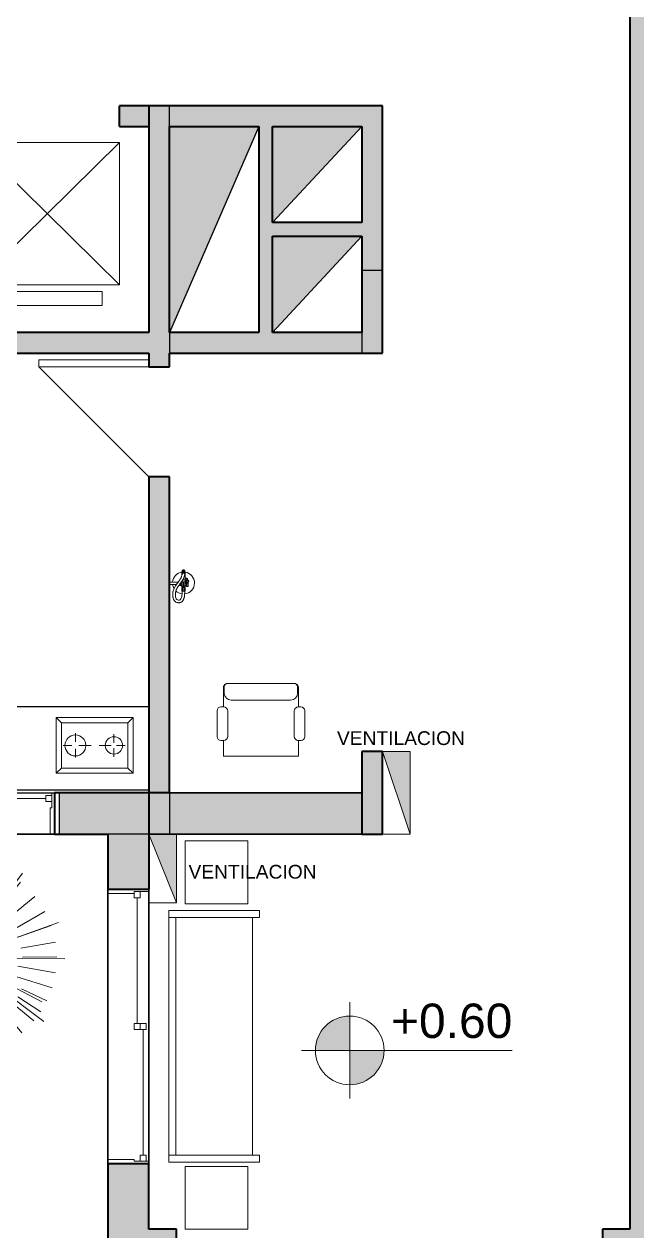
# Model space of a CAD drawing. Header units: metres. Extents: x 42 to 294, y -52 to 32.
# Drawn here: x 64.58 to 69.03, y 10.93 to 19.71 of the extents above; entities that cross this region are included whole.
import ezdxf

# ---------------------------------------------------------------- set-up
doc = ezdxf.new("R2010")
doc.units = ezdxf.units.M
doc.header["$LTSCALE"] = 0.15
doc.linetypes.add('Dash dot dot', pattern=[0.03, 0.012, -0.006, 0, -0.006, 0, -0.006])
doc.layers.get('0').update_dxf_attribs({"lineweight": 20})
for name, color, linetype, lineweight in [('A-DETLGEM', 3, 'Continuous', 9), ('A-DOORSYM', 1, 'Continuous', 9), ('A-FLORCAM', 3, 'Continuous', 9), ('A-GLAZIDM', 6, 'Continuous', 9), ('A-WALL', 2, 'Continuous', 30), ('F-AFFFEQM', 6, 'Continuous', 9), ('I-DETLFUM', 2, 'Continuous', 9), ('L-PLNTBEM', 3, 'Continuous', 9), ('VENTILACIONES', 4, 'Continuous', 9)]:
    doc.layers.add(name, color=color, linetype=linetype, lineweight=lineweight)
doc.layers.add('Hatch', color=8, linetype='Continuous')
doc.layers.add('MUROS', color=11, linetype='Continuous')
doc.styles.get("Standard").update_dxf_attribs({"font": 'arial.ttf', "height": 0.15})

# ---------------------------------------------------------------- blocks, each defined once
blk = doc.blocks.new('Deslizante con cubrejuntas - 2000 x 1200mm-44-01 PBaja')
at = {"layer": 'A-GLAZIDM', "lineweight": 13}
for p, q in [((-1, 0.15), (-0.98095, 0.15)), ((-0.98095, 0.15), (-0.98095, 0.04205)), ((-0.022225, 0.13095), (-0.022225, 0.04205)), ((0.022225, 0.13095), (-0.022225, 0.13095)), ((0.022225, 0.04205), (0.022225, 0.13095)), ((0.022225, 0.108725), (0.9365, 0.108725)), ((0.9365, 0.13095), (0.9365, 0.0865)), ((0.98095, 0.13095), (0.9365, 0.13095)), ((0.98095, 0.15), (0.98095, 0.04205)), ((1, 0.15), (0.98095, 0.15)), ((1, -0.15), (1, 0.15)), ((-0.9365, 0.0865), (-0.98095, 0.0865)), ((-0.98095, 0.04205), (-0.96825, 0.04205)), ((-0.96825, 0.04205), (-0.9365, 0.04205)), ((-0.96825, 0.04205), (-0.96825, -0.15)), ((-0.9365, 0.04205), (-0.9365, 0.0865)), ((-0.022225, 0.064275), (-0.9365, 0.064275)), ((0.022225, 0.0865), (-0.022225, 0.0865)), ((-0.022225, 0.04205), (0.022225, 0.04205)), ((0.9365, 0.0865), (0.98095, 0.0865)), ((0.96825, 0.04205), (0.96825, -0.15)), ((0.98095, 0.04205), (0.96825, 0.04205)), ((-0.96825, -0.15), (-1, -0.15)), ((0.96825, -0.15), (1, -0.15))]:
    blk.add_line(p, q, dxfattribs=at)
blk = doc.blocks.new('RPC Arbusto - Hibisco - 1_5 metros-88-01 PBaja')
at = {"layer": 'L-PLNTBEM'}
for p, q in [((-0.0749, 0.7072), (-0.0513, 0.4819)), ((0, 0), (0.1506, 0.755)), ((0.0749, 0.7072), (0.0513, 0.4819)), ((0, 0), (-0.3215, 0.6995)), ((-0.307, 0.6415), (-0.1996, 0.4173)), ((-0.2022, 0.6818), (-0.1421, 0.4575)), ((0.2022, 0.6818), (0.1421, 0.4575)), ((0.307, 0.6415), (0.1996, 0.4173)), ((0, 0), (-0.4759, 0.6052)), ((-0.4147, 0.5778), (-0.2685, 0.369)), ((0, 0), (0.4853, 0.5977)), ((0.4147, 0.5778), (0.2685, 0.369)), ((-0.4969, 0.5089), (-0.322, 0.3316)), ((0.4969, 0.5089), (0.322, 0.3316)), ((-0.5726, 0.4218), (-0.3438, 0.2615)), ((0.5726, 0.4218), (0.3438, 0.2615)), ((-0.6319, 0.3263), (-0.3879, 0.1984)), ((0.6319, 0.3263), (0.3879, 0.1984)), ((-0.6721, 0.2327), (-0.4811, 0.1632)), ((-0.6721, 0.2327), (0.0107, 0.004)), ((0, 0), (0.7358, 0.2266)), ((0.6721, 0.2327), (0.4811, 0.1632)), ((-0.6964, 0.1444), (-0.5024, 0.1047)), ((0.6964, 0.1444), (0.5024, 0.1047)), ((0, 0), (-0.762, -0.1098)), ((-0.7086, 0.0609), (-0.515, 0.0429)), ((0, 0), (-0.6517, -0.2007)), ((0, 0), (-0.5492, -0.5395)), ((0, 0), (-0.3295, -0.6958)), ((0, 0), (0.3017, -0.6562)), ((0, 0), (0.1098, -0.762)), ((0, 0), (0.4067, -0.6537)), ((0, 0), (0.6547, -0.405)), ((0.7086, 0.0609), (0.515, 0.0429)), ((-0.7086, -0.0609), (-0.515, -0.0429)), ((0.1135, -0.038), (0.5081, -0.1702)), ((0.7086, -0.0609), (0.515, -0.0429)), ((-0.6964, -0.1444), (-0.5024, -0.1047)), ((-0.6721, -0.2327), (-0.4811, -0.1632)), ((0.6721, -0.2327), (0.4811, -0.1632)), ((0.7291, -0.2473), (0.4811, -0.1632)), ((0.6964, -0.1444), (0.5024, -0.1047)), ((-0.6319, -0.3263), (-0.3879, -0.1984)), ((-0.5726, -0.4218), (-0.3438, -0.2615)), ((0.5726, -0.4218), (0.3438, -0.2615)), ((0.6319, -0.3263), (0.3879, -0.1984)), ((-0.4969, -0.5089), (-0.322, -0.3316)), ((0.4969, -0.5089), (0.322, -0.3316)), ((-0.4147, -0.5778), (-0.2685, -0.369)), ((-0.307, -0.6415), (-0.1996, -0.4173)), ((-0.307, -0.6415), (-0.1996, -0.4173)), ((0.307, -0.6415), (0.1996, -0.4173)), ((0.4147, -0.5778), (0.2685, -0.369)), ((-0.2022, -0.6818), (-0.1421, -0.4575)), ((-0.0749, -0.7072), (-0.0513, -0.4819)), ((0.0749, -0.7072), (0.0513, -0.4819)), ((0.2022, -0.6818), (0.1421, -0.4575))]:
    blk.add_line(p, q, dxfattribs=at)
for start, end in [(360, 180), (180, 360)]:
    blk.add_arc((0, 0), 0.0508, start, end, dxfattribs=at)
blk = doc.blocks.new('Puerta de 1 hoja - 80 x 210 cm-74-01 PBaja')
at = {"layer": 'A-DOORSYM', "lineweight": 13}
for p, q in [((0.6669, 0.875), (-0.1331, 0.075)), ((0.6669, 0.875), (-0.1331, 0.075)), ((0.6669, 0.075), (0.6669, 0.875))]:
    blk.add_line(p, q, dxfattribs=at)
blk = doc.blocks.new('Sofá - 1830 mm-130-01 PBaja')
at = {"layer": 'I-DETLFUM'}
for p, q in [((-0.8446, -0.184), (-0.8446, 0.4764)), ((-0.8446, 0.4764), (-0.7938, 0.4764)), ((-0.7938, 0.4764), (-0.7938, -0.184)), ((-0.7938, 0.4256), (-0.7938, 0.4764)), ((-0.7938, 0.4764), (0.9346, 0.4764)), ((0.9346, -0.184), (0.9346, 0.4764)), ((0.9346, 0.4764), (0.9854, 0.4764)), ((0.9346, 0.4764), (0.9346, 0.4256)), ((0.9854, 0.4764), (0.9854, -0.184)), ((0.9346, 0.4256), (-0.7938, 0.4256)), ((-0.7938, -0.132), (0.9346, -0.132)), ((-0.7938, -0.184), (-0.8446, -0.184)), ((0.9854, -0.184), (0.9346, -0.184))]:
    blk.add_line(p, q, dxfattribs=at)
blk = doc.blocks.new('Mesa-Mesita de noche - 0457 x 0457 x 0610 mm-141-01 PBaja')
at = {"layer": 'I-DETLFUM'}
for p, q in [((0.0037, 0), (0.0037, 0.457)), ((0.0037, 0.457), (0.4607, 0.457)), ((0.4607, 0.457), (0.4607, 0)), ((0.4607, 0), (0.0037, 0))]:
    blk.add_line(p, q, dxfattribs=at)
blk = doc.blocks.new('Chair - Desk _4_ - Chair-Task Arms-159-01 PBaja')
at = {"layer": 'I-DETLFUM'}
for p, q in [((0.414, 0.2819), (-0.1321, 0.2819)), ((-0.1321, 0.2819), (-0.1321, 0.1682)), ((0.414, 0.1682), (0.414, 0.2819)), ((-0.1773, 0.142), (-0.1773, -0.0492)), ((-0.1773, 0.142), (-0.1773, -0.0492)), ((-0.1321, 0.1682), (-0.1511, 0.1682)), ((-0.1321, 0.1682), (-0.1511, 0.1682)), ((-0.0998, -0.0438), (-0.0998, 0.1359)), ((-0.0998, -0.0438), (-0.0998, 0.1359)), ((-0.0998, 0.1359), (-0.0998, -0.0438)), ((0.3818, 0.1359), (0.3818, -0.0448)), ((0.3818, 0.1359), (0.3818, -0.0448)), ((0.3818, -0.0448), (0.3818, 0.1359)), ((0.4331, 0.1682), (0.414, 0.1682)), ((0.4331, 0.1682), (0.414, 0.1682)), ((0.4592, -0.0503), (0.4592, 0.142)), ((0.4592, -0.0503), (0.4592, 0.142)), ((-0.1504, -0.0761), (-0.1321, -0.0761)), ((-0.1504, -0.0761), (-0.1321, -0.0761)), ((-0.1321, -0.0761), (-0.1321, -0.2186)), ((0.414, -0.0771), (0.4324, -0.0771)), ((0.414, -0.0771), (0.4324, -0.0771)), ((0.414, -0.2186), (0.414, -0.0771)), ((0.3569, -0.1262), (-0.0749, -0.1262)), ((-0.1257, -0.177), (-0.1257, -0.2224)), ((-0.1003, -0.2478), (0.3823, -0.2478)), ((0.4077, -0.2224), (0.4077, -0.177))]:
    blk.add_line(p, q, dxfattribs=at)
for centre, radius, start, end in [((-0.1511, 0.142), 0.0262, 90, 180), ((-0.1511, 0.142), 0.0262, 90, 180), ((-0.1321, 0.1359), 0.0323, 360, 90), ((-0.1321, 0.1359), 0.0323, 360, 90), ((-0.1321, 0.1359), 0.0323, 0, 90), ((0.414, 0.1359), 0.0323, 90, 180), ((0.414, 0.1359), 0.0323, 90, 180), ((0.414, 0.1359), 0.0323, 90, 180), ((0.4331, 0.142), 0.0262, 360, 90), ((0.4331, 0.142), 0.0262, 360, 90), ((-0.1504, -0.0492), 0.0269, 180, 270), ((-0.1504, -0.0492), 0.0269, 180, 270), ((-0.1321, -0.0438), 0.0323, 270, 0), ((-0.1321, -0.0438), 0.0323, 270, 0), ((-0.1321, -0.0438), 0.0323, 270, 0), ((0.414, -0.0448), 0.0323, 180, 270), ((0.414, -0.0448), 0.0323, 180, 270), ((0.414, -0.0448), 0.0323, 180, 270), ((0.4324, -0.0503), 0.0269, 270, 360), ((0.4324, -0.0503), 0.0269, 270, 360), ((-0.0749, -0.177), 0.0508, 90, 180), ((0.3569, -0.177), 0.0508, 360, 90), ((-0.1067, -0.2186), 0.0254, 180, 247.96843), ((-0.1003, -0.2224), 0.0254, 180, 270), ((0.3823, -0.2224), 0.0254, 270, 360), ((0.3886, -0.2186), 0.0254, 292.03157, 0)]:
    blk.add_arc(centre, radius, start, end, dxfattribs=at)
blk = doc.blocks.new('Counter Top w Sink - 600mm Depth-160-01 PBaja')
at = {"layer": 'A-FLORCAM', "lineweight": 25}
for p, q in [((1.487, 0), (-0.513, 0)), ((-1.2005, -0.0191), (1.9495, -0.0191)), ((-1.2005, -0.625), (1.9495, -0.625))]:
    blk.add_line(p, q, dxfattribs=at)
at = {"layer": 'A-FLORCAM'}
for p, q in [((1.487, 0), (-0.513, 0)), ((-1.2005, -0.625), (1.9495, -0.625))]:
    blk.add_line(p, q, dxfattribs=at)
at = {"layer": 'A-FLORCAM', "linetype": 'Dash dot dot'}
for p, q in [((0.2488, -0.15), (0.8222, -0.15)), ((0.198, -0.4892), (0.198, -0.2008)), ((0.873, -0.2008), (0.873, -0.4892)), ((0.8222, -0.54), (0.2488, -0.54))]:
    blk.add_line(p, q, dxfattribs=at)
for centre, start, end in [((0.2488, -0.2008), 90, 180), ((0.8222, -0.2008), 360, 90), ((0.2488, -0.4892), 180, 270), ((0.8222, -0.4892), 270, 0)]:
    blk.add_arc(centre, 0.0508, start, end, dxfattribs=at)
blk = doc.blocks.new('Cook Top _1_ - 406 x 560mm-162-01 PBaja')
at = {"layer": 'F-AFFFEQM'}
for p, q in [((0.2792, 0.3102), (-0.1268, 0.3102)), ((-0.1268, 0.3102), (-0.1268, -0.2498)), ((-0.1268, 0.3102), (-0.0887, 0.2721)), ((-0.1268, -0.2498), (-0.1268, 0.3102)), ((-0.1268, 0.3102), (0.2792, 0.3102)), ((-0.0887, -0.2117), (-0.0887, 0.2721)), ((-0.0887, 0.2721), (0.2411, 0.2721)), ((0.2792, 0.3102), (0.2411, 0.2721)), ((0.2411, 0.2721), (0.2411, -0.2117)), ((0.2792, -0.2498), (0.2792, 0.3102)), ((0.2792, 0.3102), (0.2792, -0.2498)), ((0.0762, 0.1959), (0.0762, 0.2594)), ((0.0508, 0.1705), (-0.0127, 0.1705)), ((0.0762, 0.1451), (0.0762, 0.0556)), ((0.1016, 0.1705), (0.1651, 0.1705)), ((0.0762, -0.091), (0.0762, -0.0015)), ((0.0572, -0.1101), (-0.0063, -0.1101)), ((0.0762, -0.1291), (0.0762, -0.1926)), ((0.0953, -0.1101), (0.1588, -0.1101)), ((-0.1268, -0.2498), (-0.0887, -0.2117)), ((-0.1268, -0.2498), (0.2792, -0.2498)), ((0.2792, -0.2498), (-0.1268, -0.2498)), ((0.2411, -0.2117), (-0.0887, -0.2117)), ((0.2792, -0.2498), (0.2411, -0.2117))]:
    blk.add_line(p, q, dxfattribs=at)
for centre, radius, start, end in [((0.0762, 0.1705), 0.0762, 360, 180), ((0.0762, 0.1705), 0.0762, 180, 0), ((0.0762, -0.1101), 0.0635, 360, 180), ((0.0762, -0.1101), 0.0635, 180, 0)]:
    blk.add_arc(centre, radius, start, end, dxfattribs=at)
blk = doc.blocks.new('M_Ascensor eléctrico-4 personas - 1000 x 880mm-165-01 PBaja')
at = {"layer": 'F-AFFFEQM'}
for p, q in [((-0.3998, 0.6025), (-0.3998, 0.5025)), ((0.3702, 0.6025), (-0.3998, 0.6025)), ((0.3702, 0.5025), (0.3702, 0.6025)), ((-0.525, 0.4525), (0.525, -0.5825)), ((-0.525, -0.5825), (0.525, 0.4525)), ((-0.525, 0.4525), (-0.525, -0.5825)), ((-0.525, 0.4525), (0.525, 0.4525)), ((-0.3998, 0.5025), (0.3702, 0.5025)), ((0.525, 0.4525), (0.525, -0.5825)), ((0.525, -0.5825), (-0.525, -0.5825))]:
    blk.add_line(p, q, dxfattribs=at)
blk = doc.blocks.new('Extintor Planta - Extintor Planta-16-01 PBaja')
at = {"layer": 'A-DETLGEM'}
for p, q in [((-0.0325, 0), (0.0325, 0)), ((-0.0325, -0.0025), (-0.0325, 0)), ((0.0325, 0), (0.0325, -0.0025)), ((-0.011, -0.0025), (-0.0325, -0.0025)), ((-0.0174, -0.0776), (-0.0165, -0.0771)), ((-0.0174, -0.0792), (-0.0174, -0.0776)), ((-0.0165, -0.0798), (-0.0174, -0.0792)), ((-0.0174, -0.0798), (-0.0075, -0.0798)), ((-0.0174, -0.0905), (-0.0174, -0.0798)), ((-0.0075, -0.0771), (-0.0165, -0.0771)), ((-0.0165, -0.0771), (-0.0075, -0.0771)), ((-0.0075, -0.0798), (-0.0165, -0.0798)), ((-0.0139, -0.0792), (-0.0139, -0.0776)), ((-0.0139, -0.0776), (-0.0139, -0.0792)), ((-0.008, -0.0504), (-0.009, -0.0045)), ((-0.0075, -0.0905), (-0.0075, -0.0741)), ((0.0075, -0.0905), (0.0075, -0.0852)), ((0.0078, -0.0617), (0.009, -0.0045)), ((0.0325, -0.0025), (0.011, -0.0025)), ((-0.0563, -0.0905), (-0.0333, -0.0905)), ((-0.0563, -0.1125), (-0.0563, -0.0905)), ((-0.0316, -0.0915), (-0.0563, -0.0915)), ((-0.0316, -0.1115), (-0.0563, -0.1115)), ((-0.0333, -0.1125), (-0.0563, -0.1125)), ((-0.0326, -0.0945), (-0.055, -0.0945)), ((-0.0326, -0.097), (-0.055, -0.097)), ((-0.0326, -0.106), (-0.055, -0.106)), ((-0.0326, -0.1085), (-0.055, -0.1085)), ((-0.0328, -0.0975), (-0.0548, -0.0975)), ((-0.0328, -0.1055), (-0.0548, -0.1055)), ((-0.0313, -0.1105), (-0.0313, -0.0925)), ((-0.0238, -0.0937), (-0.0308, -0.0937)), ((-0.0308, -0.0937), (-0.0308, -0.1093)), ((-0.0308, -0.1093), (-0.0308, -0.0937)), ((-0.0238, -0.1093), (-0.0308, -0.1093)), ((-0.0245, -0.1015), (-0.0301, -0.1015)), ((-0.0238, -0.093), (-0.0194, -0.093)), ((-0.0238, -0.11), (-0.0238, -0.093)), ((-0.0238, -0.0937), (-0.0238, -0.1093)), ((-0.0238, -0.1093), (-0.0238, -0.0937)), ((-0.0238, -0.0937), (-0.0238, -0.1093)), ((-0.0238, -0.1093), (-0.0238, -0.0937)), ((-0.0194, -0.11), (-0.0238, -0.11)), ((-0.0209, -0.1238), (-0.0224, -0.1253)), ((0.0016, -0.1253), (-0.0224, -0.1253)), ((-0.0224, -0.1253), (-0.0224, -0.1343)), ((-0.0224, -0.1343), (-0.0209, -0.1358)), ((0.0016, -0.1343), (-0.0224, -0.1343)), ((0.0001, -0.1238), (-0.0209, -0.1238)), ((-0.0209, -0.1358), (0.0001, -0.1358)), ((-0.0194, -0.1105), (-0.0194, -0.0925)), ((0.0148, -0.0905), (-0.0174, -0.0905)), ((-0.0174, -0.1125), (0.0851, -0.1125)), ((-0.0174, -0.1238), (-0.0174, -0.1125)), ((-0.0094, -0.0995), (0.0056, -0.0995)), ((-0.0094, -0.1005), (0.0056, -0.1)), ((-0.0094, -0.1025), (0.0056, -0.103)), ((-0.0094, -0.1035), (0.0056, -0.1035)), ((-0.0034, -0.1238), (-0.0034, -0.1125)), ((0.0016, -0.1253), (0.0001, -0.1238)), ((0.0001, -0.1358), (0.0016, -0.1343)), ((0.0016, -0.1343), (0.0016, -0.1253)), ((0.0098, -0.1105), (0.0098, -0.0925)), ((0.0108, -0.1125), (0.0108, -0.116)), ((0.0142, -0.1125), (0.0142, -0.1171)), ((0.0216, -0.1287), (0.0273, -0.1287)), ((0.0216, -0.1297), (0.0273, -0.1297)), ((0.0242, -0.1105), (0.0242, -0.0965)), ((0.0337, -0.1128), (0.0337, -0.1125)), ((0.0592, -0.0905), (0.0851, -0.0905)), ((0.0669, -0.091), (0.0772, -0.091)), ((0.0669, -0.112), (0.0772, -0.112)), ((0.0779, -0.0914), (0.0676, -0.0914)), ((0.0779, -0.1116), (0.0676, -0.1116)), ((0.0678, -0.0922), (0.0781, -0.0923)), ((0.0678, -0.1108), (0.0781, -0.1107)), ((0.0828, -0.095), (0.0726, -0.095)), ((0.0828, -0.108), (0.0726, -0.108)), ((0.0734, -0.0954), (0.0836, -0.0954)), ((0.0734, -0.1076), (0.0836, -0.1076)), ((0.0739, -0.0983), (0.0842, -0.0983)), ((0.0739, -0.1047), (0.0842, -0.1047)), ((0.0743, -0.0971), (0.0846, -0.0971)), ((0.0743, -0.1059), (0.0846, -0.1059))]:
    blk.add_line(p, q, dxfattribs=at)
blk.add_circle((0.0139, -0.129), 0.0086, dxfattribs=at)
for centre, radius, start, end in [((0.0016, -0.1015), 0.08, 135.91437, 172.29826), ((0.0016, -0.1015), 0.08, 97.61081, 120.16496), ((0.0016, -0.1015), 0.028, 132.79494, 163.81763), ((-0.0157, -0.0802), 0.0031, 55.61575, 124.38425), ((-0.0157, -0.0767), 0.0031, 235.61575, 304.38425), ((-0.0104, -0.0886), 0.0116, 75.47752, 107.58795), ((-0.0104, -0.0682), 0.0116, 252.41205, 284.52248), ((0.0016, -0.1015), 0.028, 108.97913, 119.09236), ((-0.011, -0.0045), 0.002, 0, 90), ((0, -0.0755), 0.005, 185.0996, 281.54574), ((0, -0.0755), 0.004, 199.64687, 266.97711), ((0.011, -0.0045), 0.002, 90, 180), ((0.0016, -0.1015), 0.08, 7.90321, 84.6893), ((0.0016, -0.1015), 0.08, 185.95335, 352.09679), ((-0.055, -0.0958), 0.00125, 87.75339, 272.24661), ((-0.0548, -0.096), 0.0015, 180, 270), ((-0.0548, -0.107), 0.0015, 90, 180), ((-0.055, -0.1073), 0.00125, 87.75339, 272.24661), ((-0.0333, -0.0925), 0.002, 0, 90), ((-0.0333, -0.1105), 0.002, 270, 0), ((-0.0328, -0.096), 0.0015, 270, 2.30822), ((-0.0328, -0.107), 0.0015, 0, 90), ((-0.0325, -0.0958), 0.00125, 267.75339, 92.24661), ((-0.0325, -0.1073), 0.00125, 267.75339, 92.24661), ((-0.0195, -0.0976), 0.0113, 159.74219, 200.25781), ((-0.0195, -0.1054), 0.0113, 159.74219, 200.25781), ((0.0016, -0.1015), 0.028, 196.18237, 227.20506), ((-0.035, -0.0976), 0.0113, 339.74219, 20.25781), ((-0.035, -0.1054), 0.0113, 339.74219, 20.25781), ((-0.0174, -0.0925), 0.002, 90, 180), ((-0.0174, -0.1105), 0.002, 180, 270), ((-0.0094, -0.1015), 0.002, 90, 270), ((-0.0094, -0.1015), 0.001, 90, 270), ((0.0016, -0.1015), 0.019, 254.74248, 283.42704), ((0.0016, -0.1015), 0.02, 255.52249, 279.10302), ((0.0016, -0.1015), 0.028, 270, 270.66605), ((0.0139, -0.129), 0.012, 111.60433, 356.64344), ((0.0016, -0.1015), 0.028, 277.64174, 310.59263), ((0.0056, -0.1015), 0.002, 270, 90), ((0.0056, -0.1015), 0.0015, 270, 90), ((0.0088, -0.116), 0.002, 291.60433, 0), ((0.0139, -0.129), 0.012, 1.42063, 102.95651), ((0.0016, -0.1015), 0.019, 311.38399, 324.62346), ((0.0016, -0.1015), 0.02, 308.90619, 326.63299), ((0.0216, -0.1292), 0.0005, 90, 270), ((0.0016, -0.1015), 0.028, 317.56832, 336.83856), ((0.0648, -0.1015), 0.0097, 240.30005, 93.69668), ((0.0651, -0.092), 0.001, 95.19641, 167.3578), ((0.0651, -0.111), 0.001, 192.6422, 264.80359), ((0.0643, -0.1015), 0.0095, 270, 85.82208), ((0.066, -0.1015), 0.0105, 84.80359, 95.19641), ((0.066, -0.1015), 0.0105, 264.80359, 275.19641), ((0.0668, -0.092), 0.001, 348.76126, 84.80359), ((0.0668, -0.111), 0.001, 275.19641, 11.23874), ((0.0725, -0.096), 0.001, 35.19641, 116.59998), ((0.0725, -0.107), 0.001, 243.40002, 324.80359), ((0.0648, -0.1015), 0.0105, 24.80359, 35.19641), ((0.0648, -0.1015), 0.0105, 324.80359, 335.19641), ((0.0734, -0.0975), 0.001, 303.40002, 24.80359), ((0.0734, -0.1055), 0.001, 335.19641, 56.59998), ((0.0771, -0.092), 0.001, 348.76126, 84.80359), ((0.0771, -0.111), 0.001, 275.19641, 11.23874), ((0.075, -0.1015), 0.0097, 41.87775, 71.72902), ((0.075, -0.1015), 0.0097, 288.27098, 318.12225), ((0.079, -0.1015), 0.008, 283.18213, 76.81787), ((0.0817, -0.1015), 0.011, 270, 90), ((0.0828, -0.096), 0.001, 35.19641, 91.71701), ((0.0828, -0.107), 0.001, 268.28299, 324.80359), ((0.075, -0.1015), 0.0105, 24.80359, 35.19641), ((0.075, -0.1015), 0.0105, 324.80359, 335.19641), ((0.0837, -0.0975), 0.001, 303.40002, 24.80359), ((0.075, -0.1015), 0.0097, 360, 18.95301), ((0.075, -0.1015), 0.0097, 341.04699, 0), ((0.0837, -0.1055), 0.001, 335.19641, 56.59998), ((0.079, -0.1015), 0.007, 323.92595, 36.07405), ((0.0851, -0.1015), 0.011, 270, 90), ((0.0915, -0.1015), 0.007, 289.66397, 70.33603)]:
    blk.add_arc(centre, radius, start, end, dxfattribs=at)
blk.add_ellipse((0.0116, -0.119), major_axis=(-0.00015, 0.00169), ratio=0.811951, dxfattribs=at)
for points, knots in [([(0.0686, -0.0926), (0.0645, -0.0916), (0.0605, -0.0906), (0.0531, -0.0886), (0.0496, -0.0875), (0.045, -0.0858), (0.0437, -0.0853), (0.0419, -0.0845), (0.0413, -0.0843), (0.0402, -0.0837), (0.0397, -0.0835), (0.038, -0.0826), (0.0368, -0.082), (0.0334, -0.0801), (0.0311, -0.0787), (0.0263, -0.0755), (0.0239, -0.0739), (0.0195, -0.0706), (0.0174, -0.0691), (0.0109, -0.0643), (0.0065, -0.0609), (-0.0026, -0.0543), (-0.0073, -0.051), (-0.0145, -0.0462), (-0.0168, -0.0446), (-0.0208, -0.0422), (-0.0223, -0.0412), (-0.027, -0.0385), (-0.0302, -0.0367), (-0.037, -0.0332), (-0.0405, -0.0316), (-0.0478, -0.0286), (-0.0516, -0.0273), (-0.0568, -0.0259), (-0.0579, -0.0256), (-0.0601, -0.0252), (-0.061, -0.025), (-0.0629, -0.0246), (-0.0638, -0.0245), (-0.0666, -0.0241), (-0.0684, -0.0238), (-0.074, -0.0234), (-0.0777, -0.0233), (-0.085, -0.0234), (-0.0886, -0.0236), (-0.0928, -0.024), (-0.0934, -0.0241), (-0.0946, -0.0242), (-0.0952, -0.0242), (-0.0964, -0.0244), (-0.097, -0.0244), (-0.0988, -0.0246), (-0.1001, -0.0248), (-0.1036, -0.0253), (-0.1058, -0.0257), (-0.1105, -0.0268), (-0.1129, -0.0275), (-0.1173, -0.0291), (-0.1192, -0.0299), (-0.123, -0.032), (-0.1249, -0.0332), (-0.1282, -0.0358), (-0.1297, -0.0371), (-0.1316, -0.0391), (-0.132, -0.0396), (-0.1329, -0.0406), (-0.1332, -0.0411), (-0.134, -0.0421), (-0.1343, -0.0426), (-0.1353, -0.044), (-0.1359, -0.045), (-0.1375, -0.0481), (-0.1384, -0.0502), (-0.1398, -0.0544), (-0.1404, -0.0566), (-0.1409, -0.0599), (-0.1411, -0.0611), (-0.1413, -0.0633), (-0.1414, -0.0643), (-0.1415, -0.0664), (-0.1415, -0.0674), (-0.1413, -0.0706), (-0.1411, -0.0727), (-0.1403, -0.0769), (-0.1397, -0.0791), (-0.1384, -0.0825), (-0.1379, -0.0836), (-0.1368, -0.0857), (-0.1363, -0.0867), (-0.1347, -0.0892), (-0.1336, -0.0905), (-0.1315, -0.0929), (-0.1303, -0.094), (-0.128, -0.096), (-0.1269, -0.0969), (-0.1246, -0.0985), (-0.1234, -0.0992), (-0.1204, -0.1008), (-0.1185, -0.1017), (-0.1149, -0.1032), (-0.1131, -0.1038), (-0.1107, -0.1046), (-0.1099, -0.1048), (-0.1083, -0.1053), (-0.1076, -0.1055), (-0.1053, -0.1061), (-0.1038, -0.1064), (-0.0993, -0.1074), (-0.0964, -0.1079), (-0.0895, -0.1089), (-0.0856, -0.1093), (-0.0802, -0.1097), (-0.0784, -0.1098), (-0.0756, -0.1099), (-0.0745, -0.11), (-0.0725, -0.1101), (-0.0716, -0.1102), (-0.0699, -0.1103), (-0.069, -0.1103), (-0.0664, -0.1105), (-0.0646, -0.1106), (-0.061, -0.1108), (-0.0592, -0.1109), (-0.0563, -0.111)], [0, 0, 0, 0, 12.628374, 12.628374, 25.256748, 25.256748, 30.408273, 30.408273, 32.810476, 32.810476, 35.212678, 35.212678, 40.017083, 40.017083, 49.625893, 49.625893, 59.234703, 59.234703, 67.105643, 67.105643, 83.617408, 83.617408, 100.129174, 100.129174, 107.953215, 107.953215, 112.869617, 112.869617, 122.70242, 122.70242, 132.535223, 132.535223, 142.368026, 142.368026, 145.233451, 145.233451, 147.484006, 147.484006, 149.734561, 149.734561, 154.23567, 154.23567, 163.457339, 163.457339, 172.679009, 172.679009, 174.337146, 174.337146, 175.835512, 175.835512, 177.333879, 177.333879, 180.330613, 180.330613, 185.280729, 185.280729, 190.230844, 190.230844, 193.903437, 193.903437, 197.576029, 197.576029, 200.533896, 200.533896, 201.565321, 201.565321, 202.424703, 202.424703, 203.284085, 203.284085, 205.002849, 205.002849, 208.63314, 208.63314, 212.263432, 212.263432, 214.290056, 214.290056, 216.058802, 216.058802, 217.827548, 217.827548, 221.217195, 221.217195, 224.606841, 224.606841, 226.313124, 226.313124, 227.846636, 227.846636, 230.109339, 230.109339, 232.372042, 232.372042, 234.634746, 234.634746, 236.897449, 236.897449, 240.706675, 240.706675, 244.515901, 244.515901, 246.372383, 246.372383, 248.228864, 248.228864, 251.941827, 251.941827, 259.367753, 259.367753, 269.878861, 269.878861, 274.886822, 274.886822, 278.207164, 278.207164, 280.860914, 280.860914, 283.514665, 283.514665, 288.822165, 288.822165, 294.320287, 294.320287, 294.320287, 294.320287]), ([(0.0643, -0.111), (0.0536, -0.1084), (0.0317, -0.103), (0.0008, -0.0804), (-0.0289, -0.0577), (-0.0624, -0.0415), (-0.0913, -0.0421), (-0.1178, -0.0463), (-0.1236, -0.0646), (-0.121, -0.0805), (-0.0988, -0.0897), (-0.0773, -0.0908), (-0.0613, -0.0917), (-0.0563, -0.092)], [0, 0, 0, 0, 32.609078, 67.073318, 113.150037, 146.136726, 174.512032, 201.860882, 215.093168, 227.864963, 246.335501, 279.385254, 294.320287, 294.320287, 294.320287, 294.320287]), ([(0.0273, -0.1297), (0.0273, -0.1297), (0.0273, -0.1297), (0.0273, -0.1297), (0.0273, -0.1297), (0.0315, -0.13), (0.0323, -0.1299), (0.0337, -0.1296), (0.0343, -0.1294), (0.0352, -0.1288), (0.0355, -0.1286), (0.036, -0.1281), (0.0362, -0.1278), (0.0366, -0.1271), (0.0368, -0.1268), (0.0372, -0.1255), (0.0374, -0.1245), (0.0375, -0.1229), (0.0375, -0.1223), (0.0374, -0.1204), (0.0372, -0.1192), (0.0366, -0.1161), (0.0359, -0.1143), (0.0353, -0.1125)], [0, 0, 0, 0, 0.96333, 0.96333, 2.889989, 2.889989, 5.040517, 5.040517, 6.840096, 6.840096, 7.911251, 7.911251, 8.945252, 8.945252, 9.979252, 9.979252, 12.571439, 12.571439, 14.219955, 14.219955, 17.617879, 17.617879, 23.39155, 23.39155, 23.39155, 23.39155]), ([(0.0273, -0.1287), (0.0273, -0.1287), (0.0273, -0.1287), (0.0292, -0.1285), (0.0299, -0.1285), (0.0314, -0.1284), (0.0321, -0.1283), (0.0332, -0.1281), (0.0336, -0.1279), (0.0343, -0.1275), (0.0345, -0.1273), (0.0348, -0.1269), (0.035, -0.1267), (0.0353, -0.1261), (0.0354, -0.1258), (0.0358, -0.1246), (0.0359, -0.1236), (0.0359, -0.1221), (0.0359, -0.1216), (0.0358, -0.1207), (0.0358, -0.1202), (0.0356, -0.1189), (0.0354, -0.118), (0.0347, -0.1157), (0.0342, -0.1142), (0.0337, -0.1128)], [0, 0, 0, 0, 0.961919, 0.961919, 2.885757, 2.885757, 5.037517, 5.037517, 6.837759, 6.837759, 8.074039, 8.074039, 9.310319, 9.310319, 10.5466, 10.5466, 13.362107, 13.362107, 14.759443, 14.759443, 16.156779, 16.156779, 18.95145, 18.95145, 23.688403, 23.688403, 23.688403, 23.688403])]:
    blk.add_open_spline(points, degree=3, knots=knots, dxfattribs=at)

msp = doc.modelspace()

# ---------------------------------------------------------------- hatches: boundary and pattern name
at = {"ltscale": 0.1}
h = msp.add_hatch(color=256, dxfattribs=at)
h.paths.add_polyline_path([(66.9438, 12.4949, 0.414214), (66.6938, 12.2449), (66.6938, 12.2449), (66.9438, 12.2449)])
h.paths.add_polyline_path([(67.1938, 12.2449), (66.9438, 12.2449), (66.9438, 11.9949, 0.414214)])
at = {"layer": 'Hatch'}
msp.add_hatch(color=256, dxfattribs=at).paths.add_polyline_path([(65.633, 17.4693), (65.633, 18.9693), (65.633, 19.1193), (65.483, 19.1193), (65.483, 18.9693), (65.483, 17.4693), (63.983, 17.4693), (63.983, 18.9693), (63.983, 19.1193), (63.833, 19.1193), (63.833, 18.9693), (63.833, 17.4693), (62.333, 17.4693), (62.333, 18.9693), (62.333, 19.1193), (62.183, 19.1193), (62.183, 18.9693), (62.183, 18.0693), (62.183, 17.9193), (62.183, 14.1193), (62.183, 13.8193), (62.333, 13.8193), (62.333, 14.1193), (62.333, 17.3193), (65.633, 17.3193)])
at = {"layer": 'Hatch', "ltscale": 0.1}
h = msp.add_hatch(color=256, dxfattribs=at)
h.paths.add_polyline_path([(66.283, 18.9693), (65.633, 18.9693), (65.633, 17.4693)])
h.paths.add_polyline_path([(66.383, 18.2693), (67.033, 18.9693), (66.383, 18.9693)])
h.paths.add_polyline_path([(67.033, 18.1693), (66.383, 18.1693), (66.383, 17.4693)])
at = {"layer": 'Hatch', "ltscale": 0.2}
for points in [[(67.183, 17.9193), (67.033, 17.9193), (67.033, 17.3193), (67.183, 17.3193)], [(67.183, 14.4193), (67.033, 14.4193), (67.033, 13.8193), (67.183, 13.8193)], [(65.633, 13.8193), (65.633, 14.1193), (64.833, 14.1193), (64.833, 13.8193)]]:
    msp.add_hatch(color=256, dxfattribs=at).paths.add_polyline_path(points)
at = {"layer": 'MUROS', "ltscale": 0.1}
h = msp.add_hatch(color=256, dxfattribs=at)
h.paths.add_polyline_path([(77.608, 21.3693), (77.308, 21.3693), (77.308, 20.9443), (77.608, 20.9443)])
h.paths.add_polyline_path([(77.308, 20.7943), (73.433, 20.7943), (73.433, 20.6443), (77.308, 20.6443)], flags=17)
h.paths.add_polyline_path([(77.608, 20.3443), (77.308, 20.3443), (77.308, 20.0443), (77.408, 20.0443), (77.508, 20.0443), (77.608, 20.0443)])
h.paths.add_polyline_path([(72.633, 20.7943), (70.833, 20.7943), (70.833, 20.8943), (70.683, 20.8943), (70.683, 20.8443), (70.683, 20.7943), (67.333, 20.7943), (67.333, 20.7443), (67.633, 20.7443), (67.633, 20.6443), (68.983, 20.6443), (68.983, 10.9443), (68.783, 10.9443), (68.783, 10.7943), (68.983, 10.7943), (68.983, 9.1283), (69.283, 9.1283), (69.283, 9.8893), (69.133, 9.8893), (69.133, 13.5443), (69.833, 13.5443), (69.833, 13.6943), (69.133, 13.6943), (69.133, 15.4943), (70.633, 15.4943), (70.633, 13.6943), (70.533, 13.6943), (70.533, 13.5443), (70.883, 13.5443), (70.883, 13.6943), (70.833, 13.6943), (70.783, 13.6943), (70.783, 15.4943), (72.958, 15.4943), (72.958, 14.3193), (73.108, 14.3193), (73.108, 15.4943), (77.308, 15.4943), (77.308, 14.3193), (77.608, 14.3193), (77.608, 15.9443), (77.308, 15.9443), (77.308, 15.6443), (70.783, 15.6443), (70.783, 17.5943), (70.533, 17.5943), (70.533, 17.4443), (70.583, 17.4443), (70.633, 17.4443), (70.633, 15.6443), (69.133, 15.6443), (69.133, 17.4443), (69.833, 17.4443), (69.833, 17.5943), (69.133, 17.5943), (69.133, 20.6443), (70.633, 20.6443), (70.633, 18.5693), (70.783, 18.5693), (70.783, 20.6443), (72.633, 20.6443)])
h = msp.add_hatch(color=256, dxfattribs=at)
h.paths.add_polyline_path([(62.183, 19.1193), (61.5148, 19.1193), (61.5148, 18.9693), (62.183, 18.9693)])
h.paths.add_polyline_path([(61.5148, 19.1193), (61.033, 19.1193), (61.033, 18.9693), (61.083, 18.9693), (61.083, 17.9193), (61.5148, 17.9193), (61.5148, 18.0693), (61.233, 18.0693), (61.233, 18.9693), (61.5148, 18.9693)])
h.paths.add_polyline_path([(62.183, 18.0693), (61.5148, 18.0693), (61.5148, 17.9193), (62.183, 17.9193)])
h.paths.add_polyline_path([(62.568, 19.1193), (62.333, 19.1193), (62.333, 18.9693), (62.568, 18.9693)])
h.paths.add_polyline_path([(63.833, 19.1193), (63.618, 19.1193), (63.618, 18.9693), (63.833, 18.9693)])
h.paths.add_polyline_path([(64.218, 19.1193), (63.983, 19.1193), (63.983, 18.9693), (64.218, 18.9693)])
h.paths.add_polyline_path([(65.483, 19.1193), (65.268, 19.1193), (65.268, 18.9693), (65.483, 18.9693)])
h = msp.add_hatch(color=256, dxfattribs=at)
h.paths.add_polyline_path([(66.283, 17.4693), (65.633, 17.4693), (65.633, 17.3193), (67.033, 17.3193), (67.033, 17.4693), (66.383, 17.4693), (66.383, 18.1693), (67.033, 18.1693), (67.033, 17.9193), (67.183, 17.9193), (67.183, 19.1193), (65.633, 19.1193), (65.633, 18.9693), (66.283, 18.9693)])
h.paths.add_polyline_path([(66.383, 18.2693), (66.383, 18.9693), (67.033, 18.9693), (67.033, 18.2693)], flags=16)
h = msp.add_hatch(color=256, dxfattribs=at)
h.paths.add_polyline_path([(64.483, 17.3193), (64.333, 17.3193), (64.333, 17.2193), (64.483, 17.2193)])
h.paths.add_polyline_path([(65.633, 17.3193), (65.483, 17.3193), (65.483, 17.2193), (65.633, 17.2193)])
h = msp.add_hatch(color=256, dxfattribs=at)
h.paths.add_polyline_path([(64.483, 15.9693), (64.483, 16.5193), (64.333, 16.5193), (64.333, 16.1193), (62.333, 16.1193), (62.333, 15.9693)])
h.paths.add_polyline_path([(65.483, 14.1193), (65.633, 14.1193), (65.633, 16.4193), (65.483, 16.4193)])
h.paths.add_polyline_path([(65.633, 14.1193), (65.633, 13.8193), (67.033, 13.8193), (67.033, 14.1193)])
h.paths.add_polyline_path([(65.183, 13.4193), (65.483, 13.4193), (65.483, 13.8193), (65.183, 13.8193)])
h.paths.add_polyline_path([(65.183, 10.7943), (65.683, 10.7943), (65.683, 10.9443), (65.483, 10.9443), (65.483, 11.4193), (65.183, 11.4193)])
at = {"layer": 'VENTILACIONES'}
for points in [[(67.383, 14.4193), (67.183, 14.4193), (67.383, 13.8193)], [(65.683, 13.8193), (65.483, 13.8193), (65.683, 13.3193)]]:
    msp.add_hatch(color=256, dxfattribs=at).paths.add_polyline_path(points)

# ---------------------------------------------------------------- linework, layer by layer
at = {"ltscale": 0.1}
for p, q in [((66.9438, 12.4949), (66.9438, 12.5949)), ((66.9438, 11.9949), (66.9438, 12.4949)), ((66.6938, 12.2449), (66.5938, 12.2449)), ((66.6938, 12.2449), (68.1257, 12.2449)), ((66.9438, 11.9949), (66.9438, 11.8949))]:
    msp.add_line(p, q, dxfattribs=at)
msp.add_circle((66.9438, 12.2449), 0.25, dxfattribs=at)
at = {"layer": 'A-DOORSYM', "ltscale": 0.1}
for p, q in [((64.683, 17.2193), (64.683, 17.2693)), ((64.683, 17.2693), (65.483, 17.2693)), ((65.483, 17.2693), (65.483, 17.2193))]:
    msp.add_line(p, q, dxfattribs=at)
at = {"layer": 'A-WALL', "lineweight": 35}
for p, q in [((68.983, 20.6443), (68.983, 10.9443)), ((67.183, 19.1193), (65.268, 19.1193)), ((65.268, 18.9693), (65.268, 19.1193)), ((65.483, 19.1193), (65.483, 18.9693)), ((67.183, 17.3193), (67.183, 19.1193)), ((65.268, 18.9693), (65.483, 18.9693)), ((65.483, 18.9693), (65.483, 17.4693)), ((65.633, 18.9693), (66.283, 18.9693)), ((65.633, 17.4693), (65.633, 18.9693)), ((66.283, 18.9693), (66.283, 17.4693)), ((66.383, 18.9693), (67.033, 18.9693)), ((66.383, 18.2693), (66.383, 18.9693)), ((67.033, 18.9693), (67.033, 18.2693)), ((67.033, 18.2693), (66.383, 18.2693)), ((66.383, 17.4693), (66.383, 18.1693)), ((66.383, 18.1693), (67.033, 18.1693)), ((67.033, 18.1693), (67.033, 17.4693)), ((65.483, 17.4693), (63.983, 17.4693)), ((66.283, 17.4693), (65.633, 17.4693)), ((67.033, 17.4693), (66.383, 17.4693)), ((64.483, 17.3193), (65.483, 17.3193)), ((65.483, 17.3193), (65.483, 17.2193)), ((65.633, 17.3193), (67.183, 17.3193)), ((65.633, 17.2193), (65.633, 17.3193)), ((65.483, 17.2193), (65.633, 17.2193)), ((65.633, 16.4193), (65.483, 16.4193)), ((65.483, 16.4193), (65.483, 13.4193)), ((65.633, 14.1193), (65.633, 16.4193)), ((67.183, 14.4193), (67.033, 14.4193)), ((67.033, 14.4193), (67.033, 13.8193)), ((67.183, 13.8193), (67.183, 14.4193)), ((65.633, 14.1193), (64.7955, 14.1193)), ((64.7955, 14.1193), (64.7955, 13.8193)), ((64.7955, 13.8193), (65.183, 13.8193)), ((65.183, 13.8193), (65.183, 13.4193)), ((67.033, 13.8193), (67.183, 13.8193)), ((65.183, 13.4193), (65.483, 13.4193)), ((65.183, 11.4193), (65.183, 10.7943)), ((65.483, 11.4193), (65.183, 11.4193)), ((65.483, 10.9443), (65.483, 11.4193)), ((65.683, 10.9443), (65.483, 10.9443)), ((65.683, 10.7943), (65.683, 10.9443)), ((68.983, 10.9443), (68.783, 10.9443)), ((68.783, 10.9443), (68.783, 10.7943))]:
    msp.add_line(p, q, dxfattribs=at)
at = {"layer": 'A-WALL'}
for p, q in [((65.633, 14.1193), (67.033, 14.1193)), ((64.7955, 13.8193), (62.7955, 13.8193)), ((67.033, 13.8193), (65.483, 13.8193)), ((65.183, 11.4193), (65.183, 13.4193)), ((65.483, 13.4193), (65.483, 11.4193))]:
    msp.add_line(p, q, dxfattribs=at)
at = {"layer": 'Hatch'}
for p, q in [((65.483, 18.9693), (65.483, 19.1193)), ((65.633, 18.9693), (65.633, 19.1193)), ((65.633, 17.4693), (65.633, 17.3193))]:
    msp.add_line(p, q, dxfattribs=at)
at = {"layer": 'Hatch', "ltscale": 0.1}
for p, q in [((66.283, 18.9693), (65.633, 17.4693)), ((67.033, 18.9693), (66.383, 18.2693)), ((67.033, 18.1693), (66.383, 17.4693))]:
    msp.add_line(p, q, dxfattribs=at)
at = {"layer": 'Hatch', "ltscale": 0.2}
for p, q in [((67.183, 17.9193), (67.033, 17.9193)), ((67.033, 17.9193), (67.033, 17.3193)), ((67.183, 17.3193), (67.183, 17.9193)), ((67.033, 17.3193), (67.183, 17.3193)), ((67.183, 14.4193), (67.033, 14.4193)), ((67.033, 14.4193), (67.033, 13.8193)), ((67.183, 13.8193), (67.183, 14.4193)), ((64.833, 13.8193), (64.833, 14.1193)), ((64.833, 14.1193), (65.633, 14.1193)), ((65.633, 14.1193), (65.633, 13.8193)), ((65.633, 13.8193), (64.833, 13.8193)), ((67.033, 13.8193), (67.183, 13.8193))]:
    msp.add_line(p, q, dxfattribs=at)
at = {"layer": 'VENTILACIONES'}
for p, q in [((67.383, 14.4193), (67.183, 14.4193)), ((67.183, 14.4193), (67.383, 13.8193)), ((67.383, 13.8193), (67.383, 14.4193)), ((65.483, 13.8193), (65.683, 13.3193)), ((65.683, 13.3193), (65.683, 13.8193)), ((67.183, 13.8193), (67.383, 13.8193)), ((65.483, 13.3193), (65.683, 13.3193))]:
    msp.add_line(p, q, dxfattribs=at)

# ---------------------------------------------------------------- block references
at = {"layer": 'A-DETLGEM', "rotation": 89.99999999999994}
msp.add_blockref('Extintor Planta - Extintor Planta-16-01 PBaja', (65.633, 15.6443), dxfattribs=at)
at = {"layer": 'A-DOORSYM', "rotation": 89.99999999999993}
msp.add_blockref('Puerta de 1 hoja - 80 x 210 cm-74-01 PBaja', (65.558, 16.5524), dxfattribs=at)
at = {"layer": 'A-FLORCAM', "rotation": 180}
msp.add_blockref('Counter Top w Sink - 600mm Depth-160-01 PBaja', (64.2826, 14.1193), dxfattribs=at)
at = {"layer": 'A-GLAZIDM'}
msp.add_blockref('Deslizante con cubrejuntas - 2000 x 1200mm-44-01 PBaja', (63.7955, 13.9693), dxfattribs=at)
at = {"layer": 'A-GLAZIDM', "rotation": 270}
msp.add_blockref('Deslizante con cubrejuntas - 2000 x 1200mm-44-01 PBaja', (65.333, 12.4193), dxfattribs=at)
at = {"layer": 'F-AFFFEQM'}
for name, p, rotation in [('M_Ascensor eléctrico-4 personas - 1000 x 880mm-165-01 PBaja', (64.743, 18.2693), 180), ('Cook Top _1_ - 406 x 560mm-162-01 PBaja', (65.1183, 14.3881), 89.99999999999933)]:
    msp.add_blockref(name, p, dxfattribs=dict(at, rotation=rotation))
at = {"layer": 'I-DETLFUM'}
for name, p, rotation in [('Chair - Desk _4_ - Chair-Task Arms-159-01 PBaja', (66.439, 14.6682), 180), ('Sofá - 1830 mm-130-01 PBaja', (66.1042, 12.2769), 89.9999999999999)]:
    msp.add_blockref(name, p, dxfattribs=dict(at, rotation=rotation))
for p in [(65.7423, 13.3123), (65.7423, 10.9443)]:
    msp.add_blockref('Mesa-Mesita de noche - 0457 x 0457 x 0610 mm-141-01 PBaja', p, dxfattribs=at)
at = {"layer": 'L-PLNTBEM', "rotation": 134.9999999999998}
msp.add_blockref('RPC Arbusto - Hibisco - 1_5 metros-88-01 PBaja', (64.1008, 12.9172), dxfattribs=at)

# ---------------------------------------------------------------- texts
at = {"ltscale": 0.1, "attachment_point": 1}
for s, insert, char_height, width in [('VENTILACION', (66.8511, 14.5673), 0.1, 2.147718), ('VENTILACION', (65.7711, 13.5952), 0.1, 2.147718), ('{\\fArial|b0|i0|c0|p34;+0.60}', (67.2438, 12.5855), 0.25, 1.011329)]:
    msp.add_mtext(s, dxfattribs=dict(at, insert=insert, char_height=char_height, width=width))

doc.saveas('drawing.dxf')
